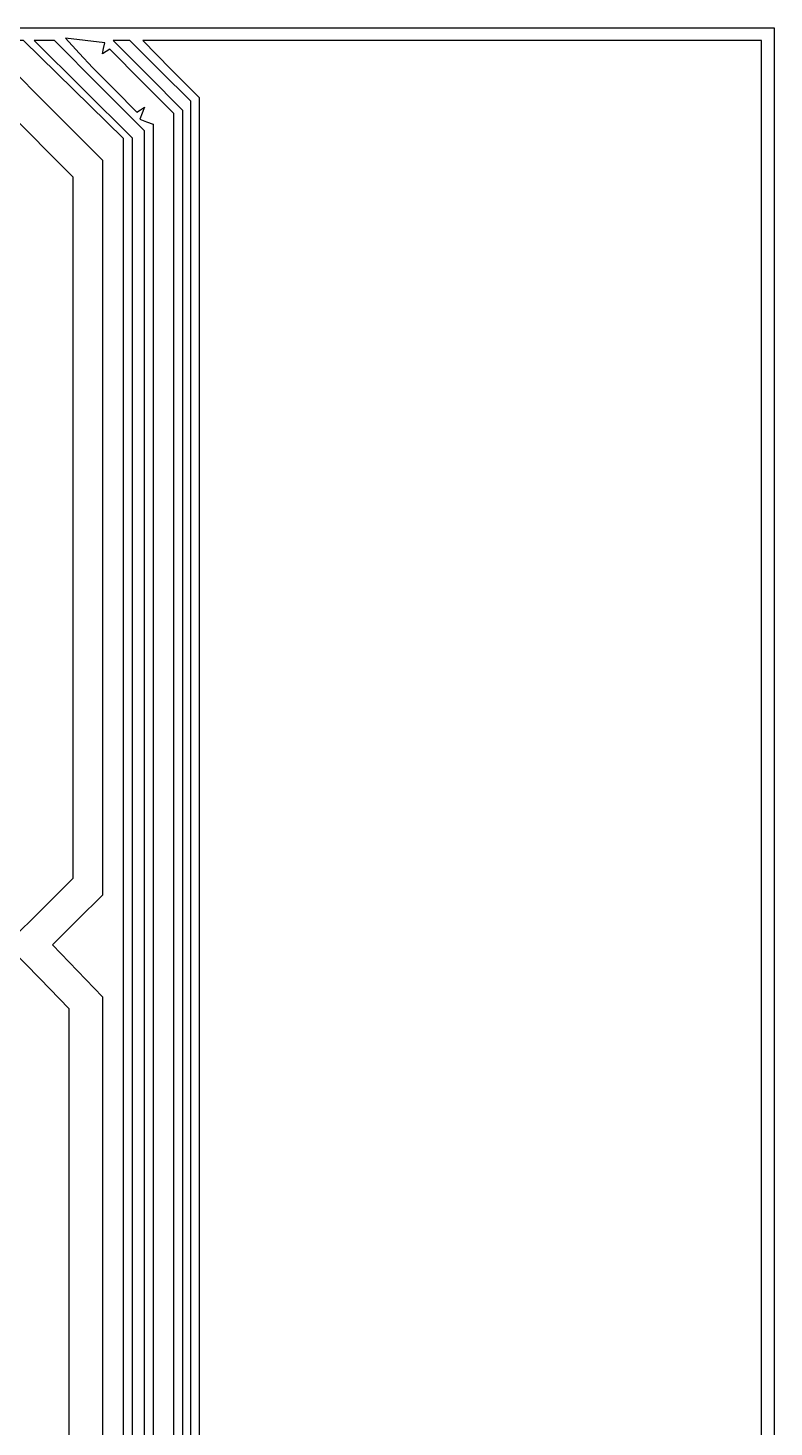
# Model space of a CAD drawing. Extents: x 13 to 278, y 25 to 201.
# Drawn here: x 230.5 to 277.5, y 112.9 to 201.1 of the extents above; entities that cross this region are included whole.
import ezdxf

# ---------------------------------------------------------------- set-up
doc = ezdxf.new("R2010")
doc.units = 0
doc.layers.add('Layer_1', color=7, linetype='CONTINUOUS')

msp = doc.modelspace()

# ---------------------------------------------------------------- linework, layer by layer
at = {"layer": 'Layer_1', "color": 7}
msp.add_lwpolyline([(12.949534, 112.88561), (12.949534, 201.124155), (145.2412, 201.124155), (277.53287, 201.124155), (277.53287, 112.88561), (277.53287, 24.64707), (145.2412, 24.64707), (12.949534, 24.64707)], close=True, dxfattribs=at)
for points in [[(236.52338, 104.38401), (236.52338, 149.27093), (236.52338, 194.15783), (233.37062, 197.24412), (230.21785, 200.330405), (228.94227, 200.330405), (227.66669, 200.330405), (231.43357, 196.55678), (235.20047, 192.78316), (235.20047, 169.62715), (235.20047, 146.47113), (233.61995, 144.90711), (232.03944, 143.34309), (233.61995, 141.69715), (235.20047, 140.05121), (235.20047, 124.53956), (235.20047, 109.02791)], [(237.84623, 103.86765), (237.84623, 149.25044), (237.84623, 194.63322), (235.00647, 197.48181), (232.16671, 200.330405), (231.52305, 200.330405), (230.87938, 200.330405), (233.96593, 197.26951), (237.05248, 194.20861), (237.05248, 149.22689), (237.05248, 104.24516)], [(239.69813, 102.54474), (239.69813, 149.13507), (239.69813, 195.7254), (237.67913, 197.75753), (235.66012, 199.78966), (235.42361, 199.64349), (235.18711, 199.49732), (235.25981, 199.84009), (235.33251, 200.182859), (234.09572, 200.332722), (232.85894, 200.482585), (233.71927, 199.5466), (234.57961, 198.61061), (235.96691, 197.21747), (237.35421, 195.82433), (237.5971, 195.97444), (237.83999, 196.12455), (237.69552, 195.74808), (237.55105, 195.37161), (237.96314, 195.21348), (238.37522, 195.05535), (238.37522, 149.41902), (238.37522, 103.78268)], [(240.75646, 101.84736), (240.75646, 149.1777), (240.75646, 196.50719), (238.832, 198.4188), (236.90755, 200.330405), (236.39045, 200.330405), (235.87335, 200.330405), (238.05032, 198.14207), (240.22729, 195.95373), (240.22729, 149.13709), (240.22729, 102.32045)], [(276.73918, 66.8495), (276.73918, 133.58996), (276.73918, 200.330405), (257.23325, 200.330405), (237.72733, 200.330405), (239.50617, 198.53783), (241.28501, 196.74525), (241.28201, 149.25918), (241.27901, 101.77311)], [(229.3781, 143.59053), (231.36248, 145.56166), (233.34685, 147.53279), (233.34685, 169.6292), (233.34685, 191.72561), (229.05038, 196.028)], [(233.08227, 109.92446), (233.08227, 124.6144), (233.08227, 139.30388), (231.23019, 141.21395), (229.3781, 143.12401)]]:
    msp.add_lwpolyline(points, dxfattribs=at)

doc.saveas('drawing.dxf')
